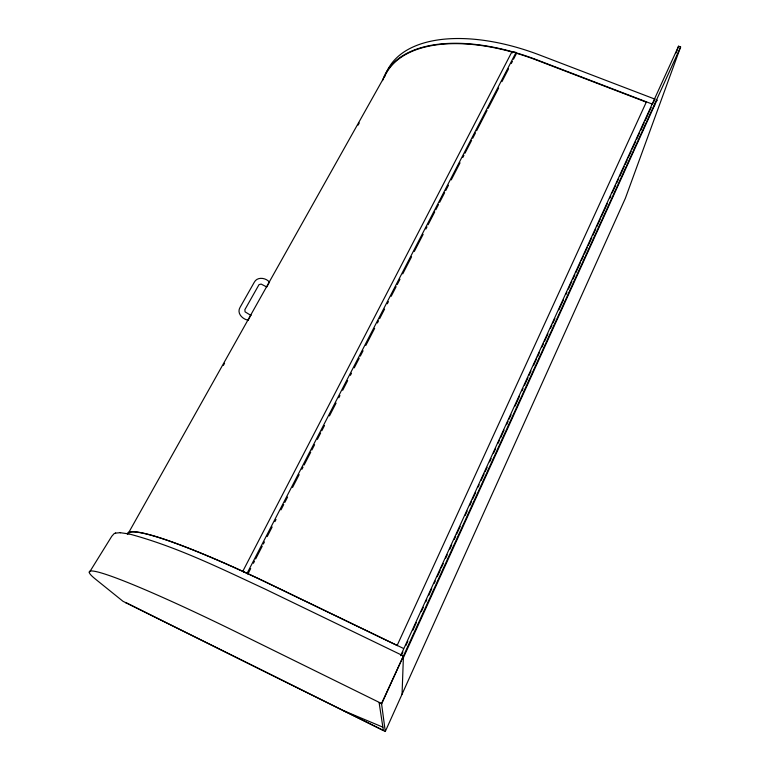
<?xml version="1.0" encoding="UTF-8"?>
<svg xmlns="http://www.w3.org/2000/svg" width="770" height="770" viewBox="0 0 770 770"><rect width="100%" height="100%" fill="white"/><g stroke="black" fill="none" stroke-linecap="round" stroke-linejoin="round"><path stroke-width="1.16" d="M402.065 694.213L403.432 655.944L381.535 703.52L385.279 731.5L122.998 601.303L95.596 579.223A198.516 12.984 26.9 0 1 240.943 634.297L381.535 703.52M248.238 320.214C242.579 319.338 236.496 313.236 240.057 307.384L254.235 282.349C257.199 276.257 266.237 277.816 269.471 282.234M250.866 315.402L245.062 311.831L244.87 309.675L259.009 284.65L261.126 284.072L266.795 286.998L269.577 281.781M654.259 106.25L654.702 105.028M656.579 101.168L657.022 99.936L403.374 657.763M676.118 52.976L678.562 46.2L680.622 46.97L625.394 198.227L385.279 731.5M400.602 655.703L678.562 46.2M401.95 654.144L402.903 652.036M405.848 645.587L407.84 641.218M412.826 630.284L416.32 622.622M421.296 611.688L423.298 607.309M425.791 601.842L426.782 599.657M428.775 595.287L431.768 588.723M434.261 583.256L435.262 581.061M437.254 576.692L440.248 570.127M441.239 567.942L443.241 563.563M445.734 558.096L447.226 554.814M449.719 549.347L451.711 544.977M454.204 539.51L455.705 536.228M456.697 534.043L460.191 526.382M465.176 515.448L467.169 511.068M469.661 505.601L471.654 501.231M472.655 499.037L475.639 492.482M478.132 487.015L479.133 484.821M481.125 480.451L484.118 473.887M485.119 471.702L487.112 467.323M489.605 461.856L491.096 458.574M493.589 453.106L495.582 448.737M498.075 443.27L499.576 439.988M500.567 437.793L504.061 430.141M506.554 424.674L508.046 421.392M509.047 419.207L511.039 414.828M515.024 406.079L519.519 396.242M522.012 390.765L523.003 388.581M524.505 385.298L527.989 377.647M528.99 375.462L530.982 371.082M533.475 365.615L536.469 359.051M537.46 356.866L539.462 352.496M541.955 347.02L543.447 343.738M544.438 341.553L547.932 333.901M550.425 328.434L551.917 325.152M552.918 322.967L554.91 318.588M558.904 309.838L563.39 299.992M565.883 294.525L566.874 292.34M568.375 289.058L571.86 281.406M572.861 279.221L574.853 274.842M575.854 272.657L580.339 262.811M581.34 260.626L583.333 256.246M584.324 254.061L587.318 247.497M588.318 245.312L591.803 237.66M592.804 235.466L595.797 228.911M596.788 226.717L600.282 219.065M601.274 216.88L607.26 203.752M609.753 198.285L610.754 196.1M612.246 192.818L615.74 185.166M616.731 182.971L618.724 178.602M619.725 176.417L624.21 166.57M625.211 164.385L627.203 160.006M628.195 157.821L631.188 151.257M632.189 149.072L635.674 141.42M636.675 139.226L639.668 132.671M640.659 130.477L644.153 122.825M645.154 120.64L651.131 107.511M653.095 103.209L654.952 99.138M680.622 46.97L381.593 703.972L379.138 702.76L383.373 730.412L125.664 602.496L126.088 602.833M397.156 645.404L646.415 101.852M250.673 568.606L247.911 573.948L242.81 571.292L512.06 51.532L516.025 52.456L516.266 53.881L513.503 59.223M253.426 563.265L254.524 561.128M255.63 558.991L262.243 546.18M263.34 544.043L264.447 541.907M267.2 536.565L272.156 526.959M274.919 521.617L276.016 519.481M280.973 509.875L283.735 504.533M284.833 502.396L287.585 497.054M292.552 487.449L299.164 474.628M301.917 469.286L303.014 467.159M304.121 465.022L310.733 452.202M311.831 450.065L314.583 444.733M317.346 439.391L320.647 432.981M321.754 430.844L324.507 425.512M329.464 415.896L336.076 403.085M338.829 397.744L339.936 395.607M342.689 390.265L347.645 380.659M350.408 375.317L351.505 373.181M354.258 367.839L359.224 358.233M360.322 356.096L363.074 350.754M365.837 345.412L374.653 328.328M377.406 322.986L378.503 320.859M379.61 318.722L384.567 309.107M387.32 303.765L388.427 301.628M391.179 296.296L396.136 286.681M397.243 284.544L399.996 279.202M402.749 273.87L411.565 256.785M414.318 251.444L423.134 234.359M425.897 229.017L426.994 226.881M428.101 224.744L434.713 211.933M435.81 209.796L438.563 204.454M439.67 202.317L444.627 192.712M445.734 190.575L448.486 185.233M451.239 179.891L460.056 162.807M462.808 157.465L463.915 155.328M465.013 153.191L471.625 140.381M472.732 138.244L475.485 132.902M476.592 130.765L487.054 110.476M488.161 108.349L498.633 88.059M501.934 81.649L508.547 68.828M511.299 63.496L512.406 61.359M247.131 573.217L516.025 52.456M127.772 534.236L385.154 75.383M223.387 365.375L224.561 363.276M358.079 125.115L359.253 123.017M89.378 572.389L111.785 536.247L114.181 533.591L115.654 533.081M250.962 314.978L248.142 320.272M120.245 532.705L128.975 533.928M115.336 533.11L120.553 532.676M129.273 533.985C176.561 546.604 220.749 568.491 264.976 589.021L403.432 655.944M654.789 99.08L539.751 55.065A156.002 81.649 25.9 0 0 386.232 72.909M652.633 104.229L537.258 59.993A156.262 81.158 25.9 0 0 382.555 80.629M646.28 102.15L537.219 60.32A155.781 80.908 25.9 0 0 515.929 53.101M343.978 710.864L382.873 727.159M403.557 648.484L271.281 584.709A183.298 19.404 26.8 0 0 127.262 533.976M397.522 645.674L271.367 584.834A182.74 19.346 26.8 0 0 247.276 573.467M242.81 571.292L243.599 572.014M512.06 51.532L512.3 52.957M384.192 77.529A155.781 80.908 25.9 0 1 512.406 52.09M129.726 532.359A182.74 19.346 26.8 0 1 243.926 571.927"/></g></svg>
